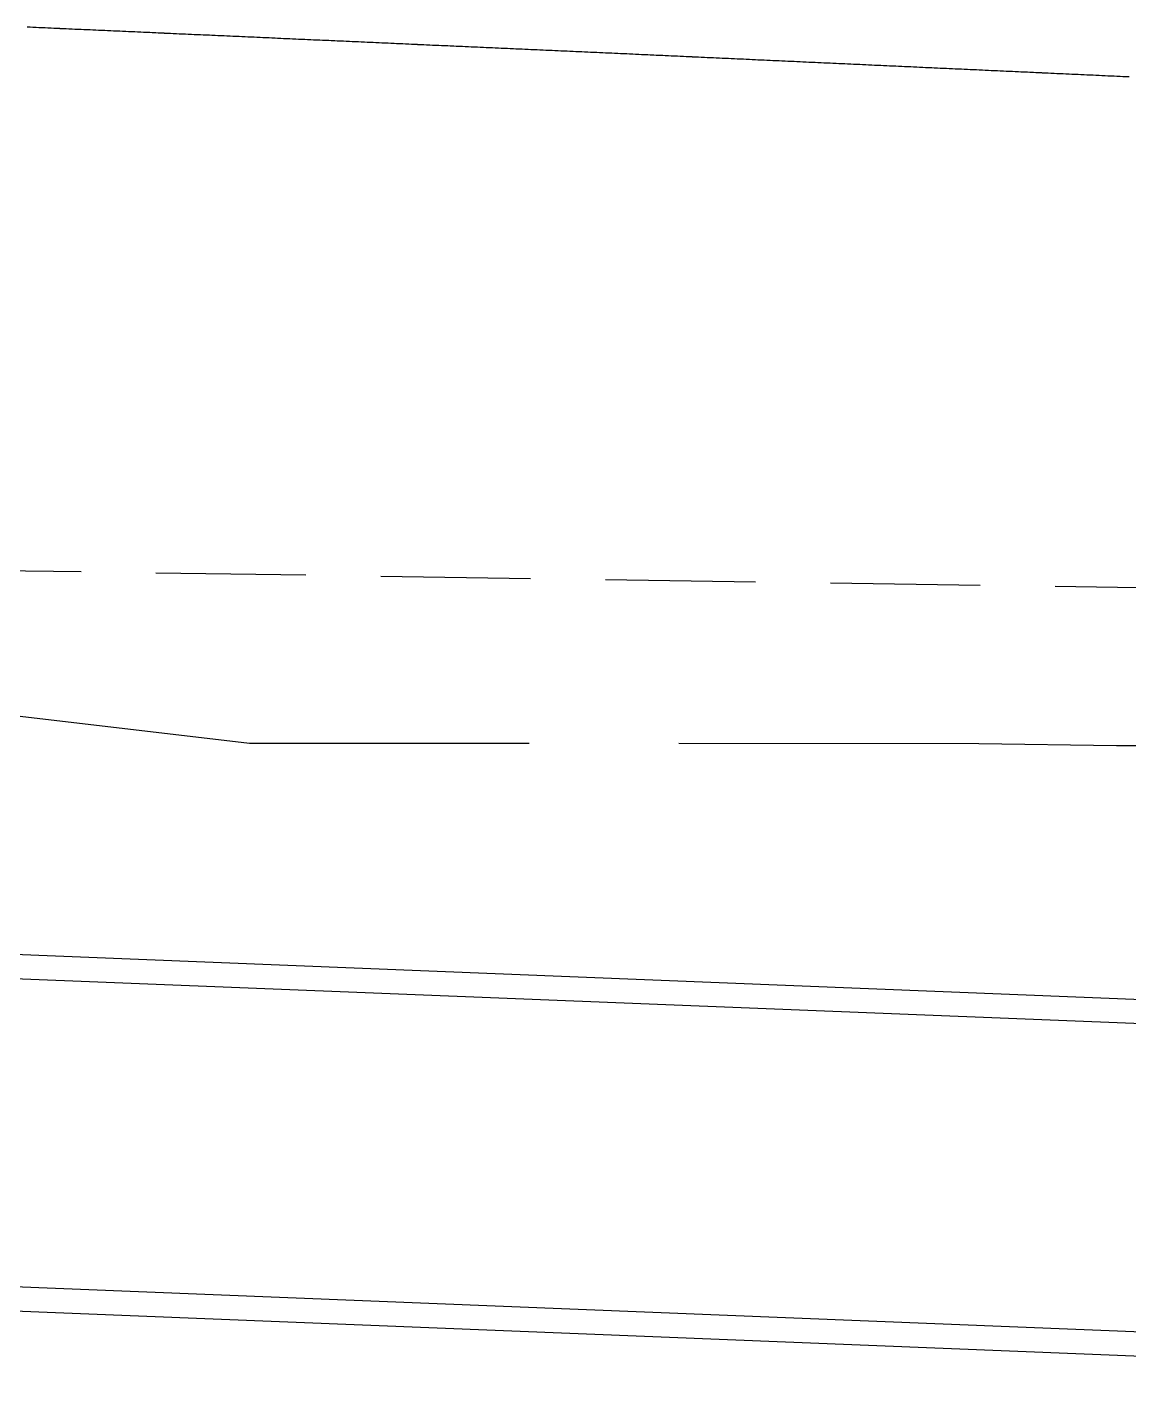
# Model space of a CAD drawing. Header units: metres. Extents: x 27 to 1668, y 87 to 577.
# Drawn here: x 240.53 to 258.91, y 333.22 to 355.89 of the extents above; entities that cross this region are included whole.
import ezdxf

# ---------------------------------------------------------------- set-up
doc = ezdxf.new("R2010")
doc.units = ezdxf.units.M
doc.linetypes.add('DASHED', pattern=[7.5, 5, -2.5])
doc.linetypes.add('HIDDEN', pattern=[3.75, 2.5, -1.25])
for name, color, linetype in [('c_Profile_design', 2, 'Continuous'), ('c_profile_existing', 251, 'DASHED'), ('c_swd_hgl', 150, 'HIDDEN'), ('C_SWD_PIPE_CL', 5, 'Continuous'), ('XREF', 7, 'Continuous')]:
    doc.layers.add(name, color=color, linetype=linetype)

# ---------------------------------------------------------------- blocks, each defined once
blk = doc.blocks.new('XD_SWD LS')
at = {"layer": 'c_Profile_design'}
for p, q in [((240.536, 355.891), (240.531, 355.891)), ((240.58, 355.889), (240.536, 355.891)), ((240.586, 355.889), (240.58, 355.889)), ((240.63, 355.887), (240.586, 355.889)), ((240.636, 355.887), (240.63, 355.887)), ((240.68, 355.884), (240.636, 355.887)), ((240.686, 355.884), (240.68, 355.884)), ((240.73, 355.882), (240.686, 355.884)), ((240.736, 355.882), (240.73, 355.882)), ((240.779, 355.88), (240.736, 355.882)), ((240.785, 355.88), (240.779, 355.88)), ((240.829, 355.878), (240.785, 355.88)), ((240.835, 355.878), (240.829, 355.878)), ((240.879, 355.875), (240.835, 355.878)), ((240.885, 355.875), (240.879, 355.875)), ((240.929, 355.873), (240.885, 355.875)), ((240.935, 355.873), (240.929, 355.873)), ((240.979, 355.871), (240.935, 355.873)), ((240.984, 355.871), (240.979, 355.871)), ((241.028, 355.869), (240.984, 355.871)), ((241.034, 355.869), (241.028, 355.869)), ((241.078, 355.867), (241.034, 355.869)), ((241.084, 355.866), (241.078, 355.867)), ((241.128, 355.864), (241.084, 355.866)), ((241.134, 355.864), (241.128, 355.864)), ((241.178, 355.862), (241.134, 355.864)), ((241.183, 355.862), (241.178, 355.862)), ((241.227, 355.86), (241.183, 355.862)), ((241.233, 355.86), (241.227, 355.86)), ((241.277, 355.858), (241.233, 355.86)), ((241.283, 355.858), (241.277, 355.858)), ((241.327, 355.855), (241.283, 355.858)), ((241.333, 355.855), (241.327, 355.855)), ((241.377, 355.853), (241.333, 355.855)), ((241.383, 355.853), (241.377, 355.853)), ((241.427, 355.851), (241.383, 355.853)), ((241.432, 355.851), (241.427, 355.851)), ((241.476, 355.849), (241.432, 355.851)), ((241.482, 355.849), (241.476, 355.849)), ((241.526, 355.846), (241.482, 355.849)), ((241.532, 355.846), (241.526, 355.846)), ((241.576, 355.844), (241.532, 355.846)), ((241.582, 355.844), (241.576, 355.844)), ((241.626, 355.842), (241.582, 355.844)), ((241.631, 355.842), (241.626, 355.842)), ((241.675, 355.84), (241.631, 355.842)), ((241.681, 355.84), (241.675, 355.84)), ((241.725, 355.838), (241.681, 355.84)), ((241.731, 355.837), (241.725, 355.838)), ((241.775, 355.835), (241.731, 355.837)), ((241.781, 355.835), (241.775, 355.835)), ((241.825, 355.833), (241.781, 355.835)), ((241.831, 355.833), (241.825, 355.833)), ((241.874, 355.831), (241.831, 355.833)), ((241.88, 355.831), (241.874, 355.831)), ((241.924, 355.829), (241.88, 355.831)), ((241.93, 355.829), (241.924, 355.829)), ((241.974, 355.826), (241.93, 355.829)), ((241.98, 355.826), (241.974, 355.826)), ((242.024, 355.824), (241.98, 355.826)), ((242.03, 355.824), (242.024, 355.824)), ((242.074, 355.822), (242.03, 355.824)), ((242.079, 355.822), (242.074, 355.822)), ((242.123, 355.82), (242.079, 355.822)), ((242.129, 355.82), (242.123, 355.82)), ((242.173, 355.817), (242.129, 355.82)), ((242.179, 355.817), (242.173, 355.817)), ((242.223, 355.815), (242.179, 355.817)), ((242.229, 355.815), (242.223, 355.815)), ((242.273, 355.813), (242.229, 355.815)), ((242.278, 355.813), (242.273, 355.813)), ((242.322, 355.811), (242.278, 355.813)), ((242.328, 355.811), (242.322, 355.811)), ((242.372, 355.809), (242.328, 355.811)), ((242.378, 355.809), (242.372, 355.809)), ((242.422, 355.806), (242.378, 355.809)), ((242.428, 355.806), (242.422, 355.806)), ((242.472, 355.804), (242.428, 355.806)), ((242.478, 355.804), (242.472, 355.804)), ((242.521, 355.802), (242.478, 355.804)), ((242.527, 355.802), (242.521, 355.802)), ((242.571, 355.8), (242.527, 355.802)), ((242.577, 355.8), (242.571, 355.8)), ((242.621, 355.797), (242.577, 355.8)), ((242.627, 355.797), (242.621, 355.797)), ((242.671, 355.795), (242.627, 355.797)), ((242.677, 355.795), (242.671, 355.795)), ((242.721, 355.793), (242.677, 355.795)), ((242.726, 355.793), (242.721, 355.793)), ((242.77, 355.791), (242.726, 355.793)), ((242.776, 355.791), (242.77, 355.791)), ((242.82, 355.789), (242.776, 355.791)), ((242.826, 355.788), (242.82, 355.789)), ((242.87, 355.786), (242.826, 355.788)), ((242.876, 355.786), (242.87, 355.786)), ((242.92, 355.784), (242.876, 355.786)), ((242.926, 355.784), (242.92, 355.784)), ((242.969, 355.782), (242.926, 355.784)), ((242.975, 355.782), (242.969, 355.782)), ((243.019, 355.78), (242.975, 355.782)), ((243.025, 355.78), (243.019, 355.78)), ((243.069, 355.777), (243.025, 355.78)), ((243.075, 355.777), (243.069, 355.777)), ((243.119, 355.775), (243.075, 355.777)), ((243.125, 355.775), (243.119, 355.775)), ((243.169, 355.773), (243.125, 355.775)), ((243.174, 355.773), (243.169, 355.773)), ((243.218, 355.771), (243.174, 355.773)), ((243.224, 355.771), (243.218, 355.771)), ((243.268, 355.768), (243.224, 355.771)), ((243.274, 355.768), (243.268, 355.768)), ((243.318, 355.766), (243.274, 355.768)), ((243.324, 355.766), (243.318, 355.766)), ((243.368, 355.764), (243.324, 355.766)), ((243.373, 355.764), (243.368, 355.764)), ((243.417, 355.762), (243.373, 355.764)), ((243.423, 355.762), (243.417, 355.762)), ((243.467, 355.76), (243.423, 355.762)), ((243.473, 355.76), (243.467, 355.76)), ((243.517, 355.757), (243.473, 355.76)), ((243.523, 355.757), (243.517, 355.757)), ((243.567, 355.755), (243.523, 355.757)), ((243.573, 355.755), (243.567, 355.755)), ((243.616, 355.753), (243.573, 355.755)), ((243.622, 355.753), (243.616, 355.753)), ((243.666, 355.751), (243.622, 355.753)), ((243.672, 355.751), (243.666, 355.751)), ((243.716, 355.748), (243.672, 355.751)), ((243.722, 355.748), (243.716, 355.748)), ((243.766, 355.746), (243.722, 355.748)), ((243.772, 355.746), (243.766, 355.746)), ((243.816, 355.744), (243.772, 355.746)), ((243.821, 355.744), (243.816, 355.744)), ((243.865, 355.742), (243.821, 355.744)), ((243.871, 355.742), (243.865, 355.742)), ((243.915, 355.74), (243.871, 355.742)), ((243.921, 355.739), (243.915, 355.74)), ((243.965, 355.737), (243.921, 355.739)), ((243.971, 355.737), (243.965, 355.737)), ((244.015, 355.735), (243.971, 355.737)), ((244.021, 355.735), (244.015, 355.735)), ((244.064, 355.733), (244.021, 355.735)), ((244.07, 355.733), (244.064, 355.733)), ((244.114, 355.731), (244.07, 355.733)), ((244.12, 355.731), (244.114, 355.731)), ((244.164, 355.728), (244.12, 355.731)), ((244.17, 355.728), (244.164, 355.728)), ((244.214, 355.726), (244.17, 355.728)), ((244.22, 355.726), (244.214, 355.726)), ((244.264, 355.724), (244.22, 355.726)), ((244.269, 355.724), (244.264, 355.724)), ((244.313, 355.722), (244.269, 355.724)), ((244.319, 355.722), (244.313, 355.722)), ((244.363, 355.72), (244.319, 355.722)), ((244.369, 355.719), (244.363, 355.72)), ((244.413, 355.717), (244.369, 355.719)), ((244.419, 355.717), (244.413, 355.717)), ((244.463, 355.715), (244.419, 355.717)), ((244.468, 355.715), (244.463, 355.715)), ((244.512, 355.713), (244.468, 355.715)), ((244.518, 355.713), (244.512, 355.713)), ((244.562, 355.711), (244.518, 355.713)), ((244.568, 355.711), (244.562, 355.711)), ((244.612, 355.708), (244.568, 355.711)), ((244.618, 355.708), (244.612, 355.708)), ((244.662, 355.706), (244.618, 355.708)), ((244.668, 355.706), (244.662, 355.706)), ((244.711, 355.704), (244.668, 355.706)), ((244.717, 355.704), (244.711, 355.704)), ((244.761, 355.702), (244.717, 355.704)), ((244.767, 355.702), (244.761, 355.702)), ((244.811, 355.699), (244.767, 355.702)), ((244.817, 355.699), (244.811, 355.699)), ((244.861, 355.697), (244.817, 355.699)), ((244.867, 355.697), (244.861, 355.697)), ((244.911, 355.695), (244.867, 355.697)), ((244.916, 355.695), (244.911, 355.695)), ((244.96, 355.693), (244.916, 355.695)), ((244.966, 355.693), (244.96, 355.693)), ((245.01, 355.691), (244.966, 355.693)), ((245.016, 355.691), (245.01, 355.691)), ((245.06, 355.688), (245.016, 355.691)), ((245.066, 355.688), (245.06, 355.688)), ((245.11, 355.686), (245.066, 355.688)), ((245.116, 355.686), (245.11, 355.686)), ((245.159, 355.684), (245.116, 355.686)), ((245.165, 355.684), (245.159, 355.684)), ((245.209, 355.682), (245.165, 355.684)), ((245.215, 355.682), (245.209, 355.682)), ((245.259, 355.679), (245.215, 355.682)), ((245.265, 355.679), (245.259, 355.679)), ((245.309, 355.677), (245.265, 355.679)), ((245.315, 355.677), (245.309, 355.677)), ((245.358, 355.675), (245.315, 355.677)), ((245.364, 355.675), (245.358, 355.675)), ((245.408, 355.673), (245.364, 355.675)), ((245.414, 355.673), (245.408, 355.673)), ((245.458, 355.671), (245.414, 355.673)), ((245.464, 355.671), (245.458, 355.671)), ((245.508, 355.668), (245.464, 355.671)), ((245.514, 355.668), (245.508, 355.668)), ((245.558, 355.666), (245.514, 355.668)), ((245.563, 355.666), (245.558, 355.666)), ((245.607, 355.664), (245.563, 355.666)), ((245.613, 355.664), (245.607, 355.664)), ((245.657, 355.662), (245.613, 355.664)), ((245.663, 355.662), (245.657, 355.662)), ((245.707, 355.659), (245.663, 355.662)), ((245.713, 355.659), (245.707, 355.659)), ((245.757, 355.657), (245.713, 355.659)), ((245.763, 355.657), (245.757, 355.657)), ((245.806, 355.655), (245.763, 355.657)), ((245.812, 355.655), (245.806, 355.655)), ((245.856, 355.653), (245.812, 355.655)), ((245.862, 355.653), (245.856, 355.653)), ((245.906, 355.651), (245.862, 355.653)), ((245.912, 355.651), (245.906, 355.651)), ((245.956, 355.648), (245.912, 355.651)), ((245.962, 355.648), (245.956, 355.648)), ((246.006, 355.646), (245.962, 355.648)), ((246.011, 355.646), (246.006, 355.646)), ((246.055, 355.644), (246.011, 355.646)), ((246.061, 355.644), (246.055, 355.644)), ((246.105, 355.642), (246.061, 355.644)), ((246.111, 355.642), (246.105, 355.642)), ((246.155, 355.639), (246.111, 355.642)), ((246.161, 355.639), (246.155, 355.639)), ((246.205, 355.637), (246.161, 355.639)), ((246.211, 355.637), (246.205, 355.637)), ((246.254, 355.635), (246.211, 355.637)), ((246.298, 355.633), (246.254, 355.635)), ((246.304, 355.633), (246.298, 355.633)), ((246.348, 355.631), (246.304, 355.633)), ((246.354, 355.631), (246.348, 355.631)), ((246.398, 355.628), (246.354, 355.631)), ((246.404, 355.628), (246.398, 355.628)), ((246.448, 355.626), (246.404, 355.628)), ((246.453, 355.626), (246.448, 355.626)), ((246.497, 355.624), (246.453, 355.626)), ((246.503, 355.624), (246.497, 355.624)), ((246.547, 355.622), (246.503, 355.624)), ((246.553, 355.622), (246.547, 355.622)), ((246.597, 355.62), (246.553, 355.622)), ((246.603, 355.619), (246.597, 355.62)), ((246.647, 355.617), (246.603, 355.619)), ((246.653, 355.617), (246.647, 355.617)), ((246.696, 355.615), (246.653, 355.617)), ((246.702, 355.615), (246.696, 355.615)), ((246.746, 355.613), (246.702, 355.615)), ((246.752, 355.613), (246.746, 355.613)), ((246.796, 355.611), (246.752, 355.613)), ((246.802, 355.611), (246.796, 355.611)), ((246.846, 355.608), (246.802, 355.611)), ((246.852, 355.608), (246.846, 355.608)), ((246.896, 355.606), (246.852, 355.608)), ((246.901, 355.606), (246.896, 355.606)), ((246.945, 355.604), (246.901, 355.606)), ((246.951, 355.604), (246.945, 355.604)), ((246.995, 355.602), (246.951, 355.604)), ((247.001, 355.602), (246.995, 355.602)), ((247.045, 355.6), (247.001, 355.602)), ((247.051, 355.599), (247.045, 355.6)), ((247.095, 355.597), (247.051, 355.599)), ((247.101, 355.597), (247.095, 355.597)), ((247.144, 355.595), (247.101, 355.597)), ((247.15, 355.595), (247.144, 355.595)), ((247.194, 355.593), (247.15, 355.595)), ((247.2, 355.593), (247.194, 355.593)), ((247.244, 355.591), (247.2, 355.593)), ((247.25, 355.591), (247.244, 355.591)), ((247.294, 355.588), (247.25, 355.591)), ((247.3, 355.588), (247.294, 355.588)), ((247.343, 355.586), (247.3, 355.588)), ((247.349, 355.586), (247.343, 355.586)), ((247.393, 355.584), (247.349, 355.586)), ((247.399, 355.584), (247.393, 355.584)), ((247.443, 355.582), (247.399, 355.584)), ((247.449, 355.582), (247.443, 355.582)), ((247.493, 355.58), (247.449, 355.582)), ((247.499, 355.58), (247.493, 355.58)), ((247.543, 355.577), (247.499, 355.58)), ((247.548, 355.577), (247.543, 355.577)), ((247.592, 355.575), (247.548, 355.577)), ((247.598, 355.575), (247.592, 355.575)), ((247.642, 355.573), (247.598, 355.575)), ((247.648, 355.573), (247.642, 355.573)), ((247.692, 355.571), (247.648, 355.573)), ((247.698, 355.571), (247.692, 355.571)), ((247.742, 355.568), (247.698, 355.571)), ((247.748, 355.568), (247.742, 355.568)), ((247.791, 355.566), (247.748, 355.568)), ((247.797, 355.566), (247.791, 355.566)), ((247.841, 355.564), (247.797, 355.566)), ((247.847, 355.564), (247.841, 355.564)), ((247.891, 355.562), (247.847, 355.564)), ((247.897, 355.562), (247.891, 355.562)), ((247.941, 355.56), (247.897, 355.562)), ((247.947, 355.56), (247.941, 355.56)), ((247.99, 355.557), (247.947, 355.56)), ((247.996, 355.557), (247.99, 355.557)), ((248.04, 355.555), (247.996, 355.557)), ((248.046, 355.555), (248.04, 355.555)), ((248.09, 355.553), (248.046, 355.555)), ((248.096, 355.553), (248.09, 355.553)), ((248.14, 355.551), (248.096, 355.553)), ((248.146, 355.551), (248.14, 355.551)), ((248.19, 355.548), (248.146, 355.551)), ((248.196, 355.548), (248.19, 355.548)), ((248.239, 355.546), (248.196, 355.548)), ((248.245, 355.546), (248.239, 355.546)), ((248.289, 355.544), (248.245, 355.546)), ((248.295, 355.544), (248.289, 355.544)), ((248.339, 355.542), (248.295, 355.544)), ((248.345, 355.542), (248.339, 355.542)), ((248.389, 355.54), (248.345, 355.542)), ((248.395, 355.54), (248.389, 355.54)), ((248.438, 355.537), (248.395, 355.54)), ((248.444, 355.537), (248.438, 355.537)), ((248.488, 355.535), (248.444, 355.537)), ((248.494, 355.535), (248.488, 355.535)), ((248.538, 355.533), (248.494, 355.535)), ((248.544, 355.533), (248.538, 355.533)), ((248.588, 355.531), (248.544, 355.533)), ((248.594, 355.531), (248.588, 355.531)), ((248.638, 355.529), (248.594, 355.531)), ((248.643, 355.528), (248.638, 355.529)), ((248.687, 355.526), (248.643, 355.528)), ((248.693, 355.526), (248.687, 355.526)), ((248.737, 355.524), (248.693, 355.526)), ((248.743, 355.524), (248.737, 355.524)), ((248.787, 355.522), (248.743, 355.524)), ((248.793, 355.522), (248.787, 355.522)), ((248.837, 355.52), (248.793, 355.522)), ((248.843, 355.52), (248.837, 355.52)), ((248.886, 355.517), (248.843, 355.52)), ((248.892, 355.517), (248.886, 355.517)), ((248.936, 355.515), (248.892, 355.517)), ((248.942, 355.515), (248.936, 355.515)), ((248.986, 355.513), (248.942, 355.515)), ((248.992, 355.513), (248.986, 355.513)), ((249.036, 355.511), (248.992, 355.513)), ((249.042, 355.511), (249.036, 355.511)), ((249.085, 355.509), (249.042, 355.511)), ((249.091, 355.509), (249.085, 355.509)), ((249.135, 355.506), (249.091, 355.509)), ((249.141, 355.506), (249.135, 355.506)), ((249.185, 355.504), (249.141, 355.506)), ((249.191, 355.504), (249.185, 355.504)), ((249.235, 355.502), (249.191, 355.504)), ((249.241, 355.502), (249.235, 355.502)), ((249.285, 355.5), (249.241, 355.502)), ((249.291, 355.5), (249.285, 355.5)), ((249.334, 355.497), (249.291, 355.5)), ((249.34, 355.497), (249.334, 355.497)), ((249.384, 355.495), (249.34, 355.497)), ((249.39, 355.495), (249.384, 355.495)), ((249.434, 355.493), (249.39, 355.495)), ((249.44, 355.493), (249.434, 355.493)), ((249.484, 355.491), (249.44, 355.493)), ((249.49, 355.491), (249.484, 355.491)), ((249.533, 355.489), (249.49, 355.491)), ((249.539, 355.489), (249.533, 355.489)), ((249.583, 355.486), (249.539, 355.489)), ((249.589, 355.486), (249.583, 355.486)), ((249.633, 355.484), (249.589, 355.486)), ((249.639, 355.484), (249.633, 355.484)), ((249.683, 355.482), (249.639, 355.484)), ((249.689, 355.482), (249.683, 355.482)), ((249.733, 355.48), (249.689, 355.482)), ((249.738, 355.48), (249.733, 355.48)), ((249.782, 355.478), (249.738, 355.48)), ((249.788, 355.477), (249.782, 355.478)), ((249.832, 355.475), (249.788, 355.477)), ((249.838, 355.475), (249.832, 355.475)), ((249.882, 355.473), (249.838, 355.475)), ((249.888, 355.473), (249.882, 355.473)), ((249.932, 355.471), (249.888, 355.473)), ((249.938, 355.471), (249.932, 355.471)), ((249.981, 355.469), (249.938, 355.471)), ((249.987, 355.469), (249.981, 355.469)), ((250.031, 355.466), (249.987, 355.469)), ((250.037, 355.466), (250.031, 355.466)), ((250.081, 355.464), (250.037, 355.466)), ((250.087, 355.464), (250.081, 355.464)), ((250.131, 355.462), (250.087, 355.464)), ((250.137, 355.462), (250.131, 355.462)), ((250.18, 355.46), (250.137, 355.462)), ((250.186, 355.46), (250.18, 355.46)), ((250.23, 355.458), (250.186, 355.46)), ((250.236, 355.457), (250.23, 355.458)), ((250.28, 355.455), (250.236, 355.457)), ((250.286, 355.455), (250.28, 355.455)), ((250.33, 355.453), (250.286, 355.455)), ((250.336, 355.453), (250.33, 355.453)), ((250.38, 355.451), (250.336, 355.453)), ((250.386, 355.451), (250.38, 355.451)), ((250.43, 355.448), (250.386, 355.451)), ((250.436, 355.448), (250.43, 355.448)), ((250.48, 355.446), (250.436, 355.448)), ((250.486, 355.446), (250.48, 355.446)), ((250.529, 355.444), (250.486, 355.446)), ((250.535, 355.444), (250.529, 355.444)), ((250.579, 355.442), (250.535, 355.444)), ((250.585, 355.441), (250.579, 355.442)), ((250.629, 355.439), (250.585, 355.441)), ((250.635, 355.439), (250.629, 355.439)), ((250.679, 355.437), (250.635, 355.439)), ((250.685, 355.437), (250.679, 355.437)), ((250.729, 355.435), (250.685, 355.437)), ((250.735, 355.435), (250.729, 355.435)), ((250.779, 355.432), (250.735, 355.435)), ((250.785, 355.432), (250.779, 355.432)), ((250.829, 355.43), (250.785, 355.432)), ((250.835, 355.43), (250.829, 355.43)), ((250.878, 355.428), (250.835, 355.43)), ((250.884, 355.428), (250.878, 355.428)), ((250.928, 355.426), (250.884, 355.428)), ((250.934, 355.425), (250.928, 355.426)), ((250.978, 355.423), (250.934, 355.425)), ((250.984, 355.423), (250.978, 355.423)), ((251.028, 355.421), (250.984, 355.423)), ((251.034, 355.421), (251.028, 355.421)), ((251.078, 355.419), (251.034, 355.421)), ((251.084, 355.419), (251.078, 355.419)), ((251.128, 355.416), (251.084, 355.419)), ((251.134, 355.416), (251.128, 355.416)), ((251.178, 355.414), (251.134, 355.416)), ((251.184, 355.414), (251.178, 355.414)), ((251.227, 355.412), (251.184, 355.414)), ((251.233, 355.412), (251.227, 355.412)), ((251.277, 355.41), (251.233, 355.412)), ((251.283, 355.409), (251.277, 355.41)), ((251.327, 355.407), (251.283, 355.409)), ((251.333, 355.407), (251.327, 355.407)), ((251.377, 355.405), (251.333, 355.407)), ((251.383, 355.405), (251.377, 355.405)), ((251.427, 355.403), (251.383, 355.405)), ((251.433, 355.403), (251.427, 355.403)), ((251.477, 355.4), (251.433, 355.403)), ((251.483, 355.4), (251.477, 355.4)), ((251.527, 355.398), (251.483, 355.4)), ((251.533, 355.398), (251.527, 355.398)), ((251.577, 355.396), (251.533, 355.398)), ((251.583, 355.396), (251.577, 355.396)), ((251.626, 355.394), (251.583, 355.396)), ((251.632, 355.393), (251.626, 355.394)), ((251.676, 355.391), (251.632, 355.393)), ((251.682, 355.391), (251.676, 355.391)), ((251.726, 355.389), (251.682, 355.391)), ((251.732, 355.389), (251.726, 355.389)), ((251.776, 355.387), (251.732, 355.389)), ((251.782, 355.387), (251.776, 355.387)), ((251.826, 355.384), (251.782, 355.387)), ((251.832, 355.384), (251.826, 355.384)), ((251.876, 355.382), (251.832, 355.384)), ((251.882, 355.382), (251.876, 355.382)), ((251.926, 355.38), (251.882, 355.382)), ((251.932, 355.38), (251.926, 355.38)), ((251.975, 355.378), (251.932, 355.38)), ((251.981, 355.377), (251.975, 355.378)), ((252.025, 355.375), (251.981, 355.377)), ((252.031, 355.375), (252.025, 355.375)), ((252.075, 355.373), (252.031, 355.375)), ((252.081, 355.373), (252.075, 355.373)), ((252.125, 355.371), (252.081, 355.373)), ((252.131, 355.371), (252.125, 355.371)), ((252.175, 355.368), (252.131, 355.371)), ((252.181, 355.368), (252.175, 355.368)), ((252.225, 355.366), (252.181, 355.368)), ((252.231, 355.366), (252.225, 355.366)), ((252.275, 355.364), (252.231, 355.366)), ((252.281, 355.364), (252.275, 355.364)), ((252.324, 355.362), (252.281, 355.364)), ((252.331, 355.361), (252.324, 355.362)), ((252.374, 355.359), (252.331, 355.361)), ((252.38, 355.359), (252.374, 355.359)), ((252.424, 355.357), (252.38, 355.359)), ((252.43, 355.357), (252.424, 355.357)), ((252.474, 355.355), (252.43, 355.357)), ((252.48, 355.355), (252.474, 355.355)), ((252.524, 355.352), (252.48, 355.355)), ((252.53, 355.352), (252.524, 355.352)), ((252.574, 355.35), (252.53, 355.352)), ((252.58, 355.35), (252.574, 355.35)), ((252.624, 355.348), (252.58, 355.35)), ((252.63, 355.348), (252.624, 355.348)), ((252.674, 355.346), (252.63, 355.348)), ((252.68, 355.346), (252.674, 355.346)), ((252.723, 355.343), (252.68, 355.346)), ((252.729, 355.343), (252.723, 355.343)), ((252.773, 355.341), (252.729, 355.343)), ((252.779, 355.341), (252.773, 355.341)), ((252.823, 355.339), (252.779, 355.341)), ((252.829, 355.339), (252.823, 355.339)), ((252.873, 355.336), (252.829, 355.339)), ((252.879, 355.336), (252.873, 355.336)), ((252.923, 355.334), (252.879, 355.336)), ((252.929, 355.334), (252.923, 355.334)), ((252.973, 355.332), (252.929, 355.334)), ((252.979, 355.332), (252.973, 355.332)), ((253.023, 355.33), (252.979, 355.332)), ((253.029, 355.33), (253.023, 355.33)), ((253.072, 355.327), (253.029, 355.33)), ((253.078, 355.327), (253.072, 355.327)), ((253.122, 355.325), (253.078, 355.327)), ((253.128, 355.325), (253.122, 355.325)), ((253.172, 355.323), (253.128, 355.325)), ((253.178, 355.323), (253.172, 355.323)), ((253.222, 355.32), (253.178, 355.323)), ((253.228, 355.32), (253.222, 355.32)), ((253.272, 355.318), (253.228, 355.32)), ((253.278, 355.318), (253.272, 355.318)), ((253.322, 355.316), (253.278, 355.318)), ((253.328, 355.316), (253.322, 355.316)), ((253.372, 355.314), (253.328, 355.316)), ((253.378, 355.314), (253.372, 355.314)), ((253.421, 355.311), (253.378, 355.314)), ((253.428, 355.311), (253.421, 355.311)), ((253.471, 355.309), (253.428, 355.311)), ((253.477, 355.309), (253.471, 355.309)), ((253.521, 355.307), (253.477, 355.309)), ((253.527, 355.307), (253.521, 355.307)), ((253.571, 355.304), (253.527, 355.307)), ((253.577, 355.304), (253.571, 355.304)), ((253.621, 355.302), (253.577, 355.304)), ((253.627, 355.302), (253.621, 355.302)), ((253.671, 355.3), (253.627, 355.302)), ((253.677, 355.3), (253.671, 355.3)), ((253.721, 355.298), (253.677, 355.3)), ((253.727, 355.298), (253.721, 355.298)), ((253.771, 355.295), (253.727, 355.298)), ((253.777, 355.295), (253.771, 355.295)), ((253.82, 355.293), (253.777, 355.295)), ((253.826, 355.293), (253.82, 355.293)), ((253.87, 355.291), (253.826, 355.293)), ((253.876, 355.291), (253.87, 355.291)), ((253.92, 355.289), (253.876, 355.291)), ((253.926, 355.288), (253.92, 355.289)), ((253.97, 355.286), (253.926, 355.288)), ((253.976, 355.286), (253.97, 355.286)), ((254.02, 355.284), (253.976, 355.286)), ((254.026, 355.284), (254.02, 355.284)), ((254.07, 355.282), (254.026, 355.284)), ((254.076, 355.282), (254.07, 355.282)), ((254.12, 355.279), (254.076, 355.282)), ((254.126, 355.279), (254.12, 355.279)), ((254.169, 355.277), (254.126, 355.279)), ((254.175, 355.277), (254.169, 355.277)), ((254.219, 355.275), (254.175, 355.277)), ((254.225, 355.275), (254.219, 355.275)), ((254.269, 355.273), (254.225, 355.275)), ((254.275, 355.272), (254.269, 355.273)), ((254.319, 355.27), (254.275, 355.272)), ((254.325, 355.27), (254.319, 355.27)), ((254.369, 355.268), (254.325, 355.27)), ((254.375, 355.268), (254.369, 355.268)), ((254.419, 355.266), (254.375, 355.268)), ((254.425, 355.266), (254.419, 355.266)), ((254.469, 355.263), (254.425, 355.266)), ((254.475, 355.263), (254.469, 355.263)), ((254.519, 355.261), (254.475, 355.263)), ((254.525, 355.261), (254.519, 355.261)), ((254.568, 355.259), (254.525, 355.261)), ((254.574, 355.259), (254.568, 355.259)), ((254.618, 355.257), (254.574, 355.259)), ((254.624, 355.256), (254.618, 355.257)), ((254.668, 355.254), (254.624, 355.256)), ((254.674, 355.254), (254.668, 355.254)), ((254.718, 355.252), (254.674, 355.254)), ((254.724, 355.252), (254.718, 355.252)), ((254.768, 355.25), (254.724, 355.252)), ((254.774, 355.25), (254.768, 355.25)), ((254.818, 355.247), (254.774, 355.25)), ((254.824, 355.247), (254.818, 355.247)), ((254.868, 355.245), (254.824, 355.247)), ((254.874, 355.245), (254.868, 355.245)), ((254.917, 355.243), (254.874, 355.245)), ((254.923, 355.243), (254.917, 355.243)), ((254.967, 355.241), (254.923, 355.243)), ((254.973, 355.24), (254.967, 355.241)), ((255.017, 355.238), (254.973, 355.24)), ((255.023, 355.238), (255.017, 355.238)), ((255.067, 355.236), (255.023, 355.238)), ((255.073, 355.236), (255.067, 355.236)), ((255.117, 355.234), (255.073, 355.236)), ((255.123, 355.234), (255.117, 355.234)), ((255.167, 355.231), (255.123, 355.234)), ((255.173, 355.231), (255.167, 355.231)), ((255.217, 355.229), (255.173, 355.231)), ((255.223, 355.229), (255.217, 355.229)), ((255.266, 355.227), (255.223, 355.229)), ((255.273, 355.227), (255.266, 355.227)), ((255.316, 355.225), (255.273, 355.227)), ((255.322, 355.225), (255.316, 355.225)), ((255.366, 355.222), (255.322, 355.225)), ((255.372, 355.222), (255.366, 355.222)), ((255.416, 355.22), (255.372, 355.222)), ((255.422, 355.22), (255.416, 355.22)), ((255.466, 355.218), (255.422, 355.22)), ((255.472, 355.218), (255.466, 355.218)), ((255.516, 355.215), (255.472, 355.218)), ((255.522, 355.215), (255.516, 355.215)), ((255.566, 355.213), (255.522, 355.215)), ((255.572, 355.213), (255.566, 355.213)), ((255.616, 355.211), (255.572, 355.213)), ((255.622, 355.211), (255.616, 355.211)), ((255.665, 355.209), (255.622, 355.211)), ((255.671, 355.209), (255.665, 355.209)), ((255.715, 355.206), (255.671, 355.209)), ((255.721, 355.206), (255.715, 355.206)), ((255.765, 355.204), (255.721, 355.206)), ((255.771, 355.204), (255.765, 355.204)), ((255.815, 355.202), (255.771, 355.204)), ((255.821, 355.202), (255.815, 355.202)), ((255.865, 355.2), (255.821, 355.202)), ((255.871, 355.199), (255.865, 355.2)), ((255.915, 355.197), (255.871, 355.199)), ((255.921, 355.197), (255.915, 355.197)), ((255.965, 355.195), (255.921, 355.197)), ((255.971, 355.195), (255.965, 355.195)), ((256.014, 355.193), (255.971, 355.195)), ((256.02, 355.193), (256.014, 355.193)), ((256.064, 355.19), (256.02, 355.193)), ((256.07, 355.19), (256.064, 355.19)), ((256.114, 355.188), (256.07, 355.19)), ((256.12, 355.188), (256.114, 355.188)), ((256.164, 355.186), (256.12, 355.188)), ((256.17, 355.186), (256.164, 355.186)), ((256.214, 355.184), (256.17, 355.186)), ((256.22, 355.183), (256.214, 355.184)), ((256.264, 355.181), (256.22, 355.183)), ((256.27, 355.181), (256.264, 355.181)), ((256.314, 355.179), (256.27, 355.181)), ((256.32, 355.179), (256.314, 355.179)), ((256.363, 355.177), (256.32, 355.179)), ((256.37, 355.177), (256.363, 355.177)), ((256.413, 355.174), (256.37, 355.177)), ((256.419, 355.174), (256.413, 355.174)), ((256.463, 355.172), (256.419, 355.174)), ((256.469, 355.172), (256.463, 355.172)), ((256.513, 355.17), (256.469, 355.172)), ((256.519, 355.17), (256.513, 355.17)), ((256.563, 355.168), (256.519, 355.17)), ((256.569, 355.168), (256.563, 355.168)), ((256.613, 355.165), (256.569, 355.168)), ((256.619, 355.165), (256.613, 355.165)), ((256.663, 355.163), (256.619, 355.165)), ((256.669, 355.163), (256.663, 355.163)), ((256.713, 355.161), (256.669, 355.163)), ((256.719, 355.161), (256.713, 355.161)), ((256.762, 355.158), (256.719, 355.161)), ((256.768, 355.158), (256.762, 355.158)), ((256.812, 355.156), (256.768, 355.158)), ((256.818, 355.156), (256.812, 355.156)), ((256.862, 355.154), (256.818, 355.156)), ((256.868, 355.154), (256.862, 355.154)), ((256.912, 355.152), (256.868, 355.154)), ((256.918, 355.152), (256.912, 355.152)), ((256.962, 355.149), (256.918, 355.152)), ((256.968, 355.149), (256.962, 355.149)), ((257.012, 355.147), (256.968, 355.149)), ((257.018, 355.147), (257.012, 355.147)), ((257.062, 355.145), (257.018, 355.147)), ((257.068, 355.145), (257.062, 355.145)), ((257.111, 355.143), (257.068, 355.145)), ((257.118, 355.142), (257.111, 355.143)), ((257.161, 355.14), (257.118, 355.142)), ((257.167, 355.14), (257.161, 355.14)), ((257.211, 355.138), (257.167, 355.14)), ((257.217, 355.138), (257.211, 355.138)), ((257.261, 355.136), (257.217, 355.138)), ((257.267, 355.136), (257.261, 355.136)), ((257.311, 355.133), (257.267, 355.136)), ((257.317, 355.133), (257.311, 355.133)), ((257.361, 355.131), (257.317, 355.133)), ((257.367, 355.131), (257.361, 355.131)), ((257.411, 355.129), (257.367, 355.131)), ((257.417, 355.129), (257.411, 355.129)), ((257.46, 355.127), (257.417, 355.129)), ((257.467, 355.126), (257.46, 355.127)), ((257.51, 355.124), (257.467, 355.126)), ((257.516, 355.124), (257.51, 355.124)), ((257.56, 355.122), (257.516, 355.124)), ((257.566, 355.122), (257.56, 355.122)), ((257.61, 355.12), (257.566, 355.122)), ((257.616, 355.12), (257.61, 355.12)), ((257.66, 355.117), (257.616, 355.12)), ((257.666, 355.117), (257.66, 355.117)), ((257.71, 355.115), (257.666, 355.117)), ((257.716, 355.115), (257.71, 355.115)), ((257.76, 355.113), (257.716, 355.115)), ((257.766, 355.113), (257.76, 355.113)), ((257.81, 355.111), (257.766, 355.113)), ((257.816, 355.111), (257.81, 355.111)), ((257.859, 355.108), (257.816, 355.111)), ((257.866, 355.108), (257.859, 355.108)), ((257.909, 355.106), (257.866, 355.108)), ((257.915, 355.106), (257.909, 355.106)), ((257.959, 355.104), (257.915, 355.106)), ((257.965, 355.104), (257.959, 355.104)), ((258.009, 355.102), (257.965, 355.104)), ((258.015, 355.101), (258.009, 355.102)), ((258.059, 355.099), (258.015, 355.101)), ((258.065, 355.099), (258.059, 355.099)), ((258.109, 355.097), (258.065, 355.099)), ((258.115, 355.097), (258.109, 355.097)), ((258.159, 355.095), (258.115, 355.097)), ((258.165, 355.095), (258.159, 355.095)), ((258.208, 355.092), (258.165, 355.095)), ((258.215, 355.092), (258.208, 355.092)), ((258.258, 355.09), (258.215, 355.092)), ((258.264, 355.09), (258.258, 355.09)), ((258.308, 355.088), (258.264, 355.09)), ((258.314, 355.088), (258.308, 355.088)), ((258.358, 355.086), (258.314, 355.088)), ((258.364, 355.085), (258.358, 355.086)), ((258.408, 355.083), (258.364, 355.085)), ((258.414, 355.083), (258.408, 355.083)), ((258.458, 355.081), (258.414, 355.083)), ((258.464, 355.081), (258.458, 355.081)), ((258.508, 355.079), (258.464, 355.081)), ((258.514, 355.079), (258.508, 355.079)), ((258.558, 355.076), (258.514, 355.079)), ((258.564, 355.076), (258.558, 355.076)), ((258.607, 355.074), (258.564, 355.076)), ((258.613, 355.074), (258.607, 355.074)), ((258.657, 355.072), (258.613, 355.074)), ((258.663, 355.072), (258.657, 355.072)), ((258.707, 355.07), (258.663, 355.072)), ((258.713, 355.07), (258.707, 355.07)), ((258.757, 355.067), (258.713, 355.07)), ((258.763, 355.067), (258.757, 355.067)), ((258.807, 355.065), (258.763, 355.067)), ((258.813, 355.065), (258.807, 355.065)), ((258.857, 355.063), (258.813, 355.065)), ((258.863, 355.063), (258.857, 355.063)), ((258.907, 355.061), (258.863, 355.063)), ((258.913, 355.06), (258.907, 355.061))]:
    blk.add_line(p, q, dxfattribs=at)
at = {"layer": 'c_profile_existing'}
for p, q in [((244.243, 343.941), (237.994, 344.677)), ((256.405, 343.936), (244.243, 343.941)), ((258.706, 343.901), (256.405, 343.936)), ((260.15, 343.907), (258.706, 343.901))]:
    blk.add_line(p, q, dxfattribs=at)
at = {"layer": 'c_swd_hgl'}
blk.add_line((271.429, 346.353), (202.11, 347.393), dxfattribs=at)
at = {"layer": 'C_SWD_PIPE_CL'}
for p, q in [((271.429, 339.175), (202.11, 341.948)), ((271.429, 338.77), (202.11, 341.543)), ((271.429, 333.63), (202.11, 336.403)), ((271.429, 333.225), (202.11, 335.998))]:
    blk.add_line(p, q, dxfattribs=at)

msp = doc.modelspace()

# ---------------------------------------------------------------- block references
at = {"layer": 'XREF'}
msp.add_blockref('XD_SWD LS', (0, 0), dxfattribs=at)

doc.saveas('drawing.dxf')
